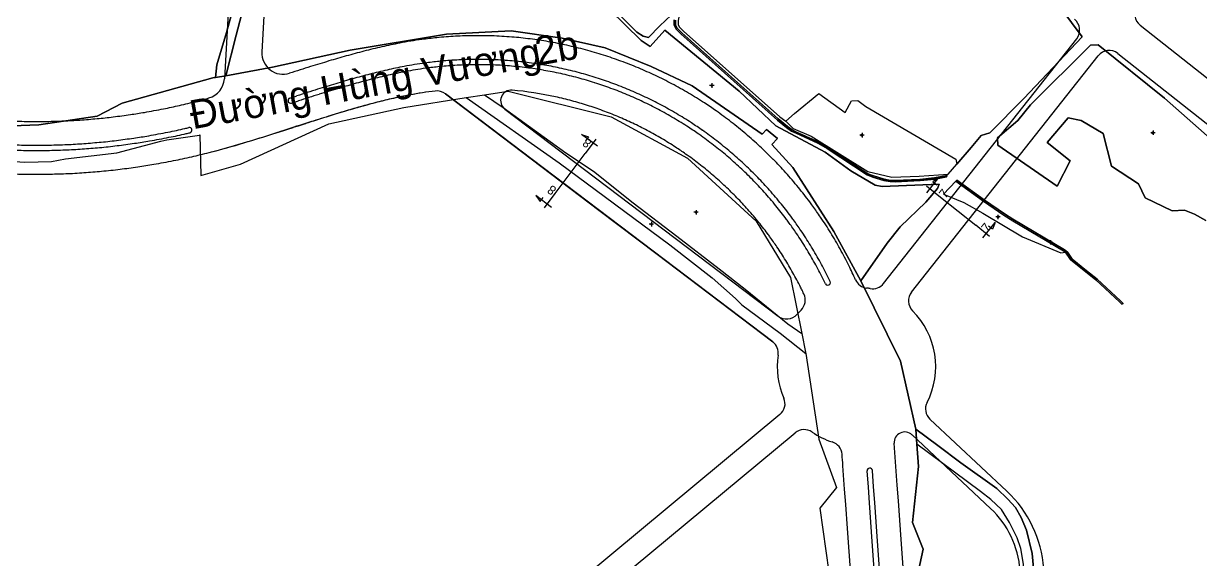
# Model space of a CAD drawing. Extents: x 548357 to 553331, y 1835329 to 1842351.
# Drawn here: x 550972 to 551641, y 1839958 to 1840262 of the extents above; entities that cross this region are included whole.
import ezdxf

# ---------------------------------------------------------------- set-up
doc = ezdxf.new("R2010")
doc.units = 0
for name, color, linetype in [('Level 1', 7, 'Continuous'), ('Level 10', 7, 'Continuous'), ('Level 11', 7, 'Continuous'), ('Level 2', 7, 'Continuous'), ('Level 30', 7, 'Continuous'), ('Level 4', 7, 'Continuous'), ('Level 5', 7, 'Continuous')]:
    doc.layers.add(name, color=color, linetype=linetype)

msp = doc.modelspace()

# ---------------------------------------------------------------- linework, layer by layer
at = {"layer": 'Level 1'}
for points in [[(551298.25, 1840192.83), (551289.32, 1840199.49)], [(551289.32, 1840199.49), (551293.24, 1840198.09), (551291.54, 1840195.81)], [(551297.32, 1840196.68), (551291.27, 1840188.56)], [(551274.36, 1840165.9), (551291.27, 1840188.56)], [(551485.37, 1840166.24), (551492.34, 1840174.93)], [(551492.34, 1840174.93), (551488.9, 1840172.59), (551491.11, 1840170.81)], [(551268.31, 1840157.79), (551274.36, 1840165.9)], [(551485.3, 1840170.19), (551493.19, 1840163.86)], [(551272.25, 1840158), (551263.33, 1840164.66)], [(551263.33, 1840164.66), (551265.79, 1840161.3), (551267.49, 1840163.58)], [(551493.19, 1840163.86), (551513.22, 1840147.8)], [(551521.12, 1840141.47), (551513.22, 1840147.8)], [(551517.24, 1840140.68), (551524.21, 1840149.37)], [(551524.21, 1840149.37), (551522.67, 1840145.5), (551520.46, 1840147.28)]]:
    msp.add_lwpolyline(points, dxfattribs=at)
at = {"layer": 'Level 10'}
for p, q in [((551081.37, 1840231.8), (551087.08, 1840232.84)), ((551223.68, 1840220.36), (551234.22, 1840222.01)), ((551479.19, 1840031.88), (551479.81, 1840023.44))]:
    msp.add_line(p, q, dxfattribs=at)
for points in [[(551034.75, 1840547.8), (551044.7, 1840531.62), (551053.38, 1840524.49), (551063.04, 1840522.82), (551073, 1840523.43), (551073.49, 1840514.44), (551076.61, 1840506.04), (551082.45, 1840499.14), (551091.65, 1840393.81), (551091.79, 1840392.49), (551093.32, 1840374.55), (551090.73, 1840336.4), (551088.92, 1840332.26), (551088.39, 1840314.17), (551089.01, 1840314.17), (551093.67, 1840305.39), (551092.73, 1840284.69), (551090.53, 1840268.36), (551087.58, 1840257.47), (551082.01, 1840238.97), (551081.37, 1840231.8)], [(551337.34, 1840416.8), (551356.2, 1840388.16), (551359.85, 1840383.45), (551396.5, 1840358.02), (551436.71, 1840341.21), (551437.05, 1840337.04), (551485.36, 1840316.17), (551502.75, 1840308.17), (551555.02, 1840280.41), (551573.65, 1840254.89), (551540.6, 1840219.85), (551521.15, 1840200.4), (551516.28, 1840198.85), (551510.66, 1840192.04), (551502.47, 1840182.58)], [(551259.76, 1840375.42), (551288.14, 1840367.77), (551291.89, 1840366.36), (551309.01, 1840357.78), (551311.52, 1840356.1), (551313.73, 1840354.06), (551327.55, 1840336.48), (551333.43, 1840328.41), (551339.17, 1840319.61), (551348.33, 1840297.81), (551350.15, 1840291.02), (551349.89, 1840287.18), (551349.24, 1840283.76), (551345.39, 1840269.67), (551344.15, 1840264.23), (551344.16, 1840262.03), (551344.79, 1840260.68), (551347.22, 1840258.23), (551401.92, 1840209.39), (551405.26, 1840206.92)], [(551546.05, 1839952.96), (551545.3, 1839961.14), (551542.04, 1839974.55), (551539.01, 1839981.64), (551535.84, 1839987.35), (551531.52, 1839992.14), (551525.28, 1839998.11), (551504.83, 1840012.79), (551491.72, 1840022.65), (551479.19, 1840031.88), (551470.49, 1840070.46), (551447.9, 1840116.2), (551462.83, 1840137.59), (551470.37, 1840146.83), (551484.81, 1840161.02), (551491.42, 1840168.75), (551492.44, 1840171.15), (551460.1, 1840169.81), (551456.07, 1840170.6), (551442.19, 1840178.74), (551427.75, 1840189.29), (551399.65, 1840204.25), (551378.76, 1840224.01), (551336.54, 1840258.77), (551328.33, 1840249.46), (551323.1, 1840252.78), (551296.21, 1840279.42)], [(551296.21, 1840279.42), (551323.1, 1840252.78), (551328.33, 1840249.46), (551336.54, 1840258.77), (551378.76, 1840224.01), (551399.65, 1840204.25), (551427.75, 1840189.29), (551442.19, 1840178.74), (551456.07, 1840170.6), (551460.1, 1840169.81), (551492.44, 1840171.15), (551491.42, 1840168.75), (551484.81, 1840161.02), (551470.37, 1840146.83), (551462.83, 1840137.59), (551447.9, 1840116.2)], [(551297.9, 1840280.77), (551320.72, 1840257.59), (551324.25, 1840255.33), (551327.31, 1840254.53), (551333.66, 1840261.14), (551340.13, 1840267.26)], [(551340.13, 1840267.26), (551333.66, 1840261.14), (551327.31, 1840254.53), (551324.25, 1840255.33), (551320.72, 1840257.59), (551297.9, 1840280.77)], [(551344.15, 1840264.23), (551344.16, 1840262.03), (551344.79, 1840260.68), (551347.22, 1840258.23), (551401.92, 1840209.39), (551405.26, 1840206.92), (551409.53, 1840202.9), (551419.73, 1840198.52), (551451.99, 1840178.33), (551465.55, 1840175.24), (551481.05, 1840175.67), (551497.62, 1840176.8), (551502.47, 1840182.58), (551510.66, 1840192.04), (551516.28, 1840198.85), (551521.15, 1840200.4), (551540.6, 1840219.85), (551573.65, 1840254.89), (551555.02, 1840280.41)], [(551096.12, 1840267.45), (551093.05, 1840255.9), (551087.08, 1840232.84), (551081.37, 1840231.8), (551082.01, 1840238.97), (551087.58, 1840257.47), (551090.53, 1840268.36)], [(551087.08, 1840232.84), (551093.05, 1840255.9), (551096.12, 1840267.45)], [(551341.8, 1840264.62), (551341.88, 1840261.58), (551343.03, 1840259.23), (551345.68, 1840256.55), (551400.51, 1840207.49), (551405.66, 1840203.46), (551408.61, 1840201.33), (551411.27, 1840200.07), (551423.61, 1840194.51), (551428.74, 1840191.48), (551451.62, 1840176.48), (551454.86, 1840175.13), (551461.07, 1840173.2), (551464.55, 1840172.6), (551467.42, 1840172.51), (551481.57, 1840173.22), (551489.97, 1840174.07), (551496.59, 1840175.38), (551496.98, 1840176.15), (551489.85, 1840174.79), (551481.53, 1840173.9), (551467.39, 1840173.25), (551464.73, 1840173.3), (551461.19, 1840174.01), (551455.07, 1840175.84), (551452.02, 1840176.98)], [(551342.61, 1840264.4), (551342.62, 1840261.68), (551343.51, 1840259.78), (551346.16, 1840257.11), (551400.89, 1840208.24), (551406.21, 1840203.93), (551408.91, 1840202.01), (551411.46, 1840200.71), (551424.03, 1840195), (551429.47, 1840191.9), (551452.02, 1840176.98), (551455.07, 1840175.84), (551461.19, 1840174.01), (551464.73, 1840173.3), (551467.39, 1840173.25), (551481.53, 1840173.9), (551489.85, 1840174.79), (551496.98, 1840176.15), (551496.59, 1840175.38), (551489.97, 1840174.07), (551481.57, 1840173.22), (551467.42, 1840172.51), (551464.55, 1840172.6), (551461.07, 1840173.2), (551454.86, 1840175.13), (551451.62, 1840176.48), (551428.74, 1840191.48), (551423.61, 1840194.51), (551411.27, 1840200.07), (551408.61, 1840201.33), (551405.66, 1840203.46), (551400.51, 1840207.49), (551345.68, 1840256.55), (551343.03, 1840259.23), (551341.88, 1840261.58), (551341.8, 1840264.62)], [(551452.02, 1840176.98), (551429.47, 1840191.9), (551424.03, 1840195), (551411.46, 1840200.71), (551408.91, 1840202.01), (551406.21, 1840203.93), (551400.89, 1840208.24), (551346.16, 1840257.11), (551343.51, 1840259.78), (551342.62, 1840261.68), (551342.61, 1840264.4)], [(551087.08, 1840232.84), (551113.62, 1840237.67), (551157.83, 1840247.28), (551212.51, 1840256.45), (551249.32, 1840258.41), (551278.22, 1840254.26), (551302.73, 1840248.63), (551328.85, 1840238), (551352.1, 1840227.14), (551391.84, 1840199.51), (551394.36, 1840202.34), (551400.55, 1840197.05), (551397.44, 1840193.76), (551409.31, 1840180.56), (551432.59, 1840144.3), (551447.9, 1840116.2)], [(551663.96, 1840181.68), (551620.54, 1840220.1), (551582.7, 1840250.32), (551578.43, 1840250.27), (551544.27, 1840216.35), (551537.16, 1840207.32), (551525.53, 1840197.49), (551525.79, 1840193.33), (551559.42, 1840169.99), (551566.97, 1840184.42), (551553.81, 1840194.83), (551565.75, 1840208.96), (551573.2, 1840207.31), (551585.68, 1840200.03), (551590.43, 1840181.43), (551605.77, 1840171.4), (551609.56, 1840163.46), (551624.84, 1840156.02), (551631.93, 1840156.42), (551637.43, 1840154.21), (551644.05, 1840150.43)], [(551644.05, 1840150.43), (551637.43, 1840154.21), (551631.93, 1840156.42), (551624.84, 1840156.02), (551609.56, 1840163.46), (551605.77, 1840171.4), (551590.43, 1840181.43), (551585.68, 1840200.03), (551573.2, 1840207.31), (551565.75, 1840208.96), (551553.81, 1840194.83), (551566.97, 1840184.42), (551559.42, 1840169.99), (551525.79, 1840193.33), (551525.53, 1840197.49), (551537.16, 1840207.32), (551544.27, 1840216.35), (551578.43, 1840250.27), (551582.7, 1840250.32), (551620.54, 1840220.1), (551663.96, 1840181.68)], [(550945.31, 1840203.51), (550980.9, 1840204.86), (551013.97, 1840209.81), (551028.24, 1840217.19), (551079.87, 1840231.53), (551081.37, 1840231.8)], [(550958.44, 1840184.78), (550961.84, 1840184.42), (550973.02, 1840183.6), (550988.05, 1840184.12), (550996.05, 1840185.53), (551025.22, 1840188.98), (551050.28, 1840195.61), (551053.57, 1840196.32), (551072.13, 1840199.09), (551072.47, 1840199.25), (551072.93, 1840176.13), (551095.54, 1840182.55), (551145.69, 1840205.4), (551188.39, 1840214.84), (551223.68, 1840220.36)], [(551223.68, 1840220.36), (551276.64, 1840183.29), (551339.39, 1840136.6), (551363.4, 1840117.89), (551376.74, 1840106.21), (551380.41, 1840102.63), (551402.18, 1840086.48), (551416.64, 1840074.89)], [(551234.22, 1840222.01), (551247.67, 1840224.11), (551306.01, 1840209.36), (551349.44, 1840185.98), (551388.55, 1840150.17), (551407.98, 1840118.08), (551414.51, 1840086.3)], [(551234.22, 1840222.01), (551244.71, 1840214.84), (551280.35, 1840188.93), (551296.02, 1840178.62), (551318.55, 1840160.6), (551343.46, 1840141.65), (551367.55, 1840122.96), (551382.15, 1840111.5), (551406.46, 1840091.83), (551414.51, 1840086.3)], [(551405.26, 1840206.92), (551410.22, 1840211.38), (551424, 1840222.79), (551439.03, 1840211.86), (551442.66, 1840218.57), (551446.29, 1840218.81), (551450.83, 1840215.35), (551501.88, 1840185.44), (551502.47, 1840182.58)], [(551405.26, 1840206.92), (551409.53, 1840202.9), (551419.73, 1840198.52), (551451.99, 1840178.33), (551465.55, 1840175.24), (551481.05, 1840175.67), (551497.62, 1840176.8), (551502.47, 1840182.58)], [(551501.98, 1840172.9), (551494.84, 1840165.54), (551506.42, 1840160.77), (551517.22, 1840154.71), (551539.76, 1840141.3), (551561.64, 1840132.16), (551564.25, 1840132.61)], [(551501.98, 1840172.9), (551502.48, 1840173.43), (551518.19, 1840162.12), (551529.66, 1840154.23), (551534.23, 1840151.31), (551563.73, 1840133.82), (551565.37, 1840132.53), (551567.94, 1840128.53), (551576.16, 1840121.99), (551582.14, 1840117.13), (551595.5, 1840104.82), (551596.94, 1840103.36), (551596.29, 1840102.9), (551594.9, 1840104.3), (551581.46, 1840116.73), (551567.15, 1840128.42), (551564.25, 1840132.61)], [(551501.98, 1840172.9), (551517.7, 1840161.51), (551529.12, 1840153.58), (551534.37, 1840150.37), (551563.09, 1840133.36), (551564.25, 1840132.61)], [(551447.9, 1840116.2), (551470.49, 1840070.46), (551479.19, 1840031.88)], [(551414.51, 1840086.3), (551416.51, 1840075.76), (551416.64, 1840074.89)], [(551416.64, 1840074.89), (551424.17, 1840026.23), (551434.21, 1839998.79), (551424.62, 1839987.08), (551436.5, 1839902.05), (551417.51, 1839889.51), (551418.07, 1839881.03), (551443.01, 1839878.23), (551448.98, 1839814.54), (551438.57, 1839772.51), (551443.94, 1839723.78), (551445.03, 1839675.24), (551460.86, 1839645.99), (551461.53, 1839640.22)], [(551479.19, 1840031.88), (551491.72, 1840022.65), (551504.83, 1840012.79), (551525.28, 1839998.11), (551531.52, 1839992.14), (551535.84, 1839987.35), (551539.01, 1839981.64), (551542.04, 1839974.55), (551545.3, 1839961.14), (551546.05, 1839952.96), (551546.34, 1839946.93), (551543.19, 1839869.23), (551544.43, 1839861.3), (551546.75, 1839852.39), (551550.77, 1839842.78), (551557.21, 1839832.1), (551563.29, 1839819.68), (551567.32, 1839808.84), (551568.48, 1839802.21), (551568.74, 1839784.91), (551562.88, 1839720.86), (551563.27, 1839710.01), (551563.76, 1839702.35), (551560.66, 1839693.61)], [(551479.81, 1840023.44), (551480.74, 1840010.77), (551477.22, 1839978.92), (551483.27, 1839963.7), (551476.42, 1839931.55), (551476.11, 1839895.58), (551484.22, 1839892.81), (551484.63, 1839886.48), (551479.83, 1839879.33), (551490.86, 1839857.05), (551485.3, 1839817.97), (551487.21, 1839774.56), (551491.07, 1839731.13), (551491.72, 1839678.58), (551497.14, 1839623.41)], [(551551.03, 1839679.17), (551551.78, 1839690.78), (551550.76, 1839698.68), (551560.45, 1839784.99), (551559.28, 1839810.57), (551557.22, 1839816.96), (551550.03, 1839829.23), (551544.88, 1839839.29), (551540.9, 1839849.44), (551537.7, 1839860.21), (551536.48, 1839869.75), (551540.82, 1839945.93), (551540.38, 1839955.25), (551538.81, 1839963.99), (551536.79, 1839970.12), (551532.43, 1839978.75), (551527.81, 1839986.2), (551521.78, 1839991.93), (551515.92, 1839996.51), (551479.81, 1840023.44)]]:
    msp.add_lwpolyline(points, dxfattribs=at)
msp.add_lwpolyline([(551518.19, 1840162.12), (551502.48, 1840173.43), (551501.98, 1840172.9), (551494.84, 1840165.54), (551506.42, 1840160.77), (551517.22, 1840154.71), (551539.76, 1840141.3), (551561.64, 1840132.16), (551564.25, 1840132.61), (551567.15, 1840128.42), (551581.46, 1840116.73), (551594.9, 1840104.3), (551596.29, 1840102.9), (551596.94, 1840103.36), (551595.5, 1840104.82), (551582.14, 1840117.13), (551576.16, 1840121.99), (551567.94, 1840128.53), (551565.37, 1840132.53), (551563.73, 1840133.82), (551534.23, 1840151.31), (551529.66, 1840154.23)], close=True, dxfattribs=at)
at = {"layer": 'Level 11'}
for p, q in [((551362.69, 1840227.27), (551362.06, 1840227.27)), ((551363.31, 1840227.89), (551362.69, 1840227.27)), ((551362.69, 1840227.27), (551363.31, 1840226.65)), ((551363.31, 1840228.52), (551363.31, 1840227.89)), ((551363.94, 1840227.27), (551363.31, 1840227.89)), ((551363.31, 1840226.65), (551363.94, 1840227.27)), ((551363.31, 1840226.65), (551363.31, 1840226.02)), ((551364.56, 1840227.27), (551363.94, 1840227.27)), ((551448.01, 1840199.02), (551447.39, 1840199.02)), ((551448.64, 1840199.65), (551448.01, 1840199.02)), ((551448.01, 1840199.02), (551448.64, 1840198.39)), ((551448.64, 1840200.27), (551448.64, 1840199.65)), ((551449.27, 1840199.02), (551448.64, 1840199.65)), ((551448.64, 1840198.39), (551449.27, 1840199.02)), ((551448.64, 1840198.39), (551448.64, 1840197.77)), ((551449.89, 1840199.02), (551449.27, 1840199.02)), ((551613.33, 1840200.38), (551612.71, 1840200.38)), ((551613.96, 1840201.01), (551613.33, 1840200.38)), ((551613.33, 1840200.38), (551613.96, 1840199.75)), ((551613.96, 1840201.63), (551613.96, 1840201.01)), ((551614.59, 1840200.38), (551613.96, 1840201.01)), ((551613.96, 1840199.75), (551614.59, 1840200.38)), ((551613.96, 1840199.75), (551613.96, 1840199.13)), ((551615.21, 1840200.38), (551614.59, 1840200.38)), ((551353.73, 1840155.2), (551353.1, 1840155.2)), ((551354.35, 1840155.83), (551353.73, 1840155.2)), ((551353.73, 1840155.2), (551354.35, 1840154.57)), ((551354.35, 1840156.45), (551354.35, 1840155.83)), ((551354.97, 1840155.2), (551354.35, 1840155.83)), ((551354.35, 1840154.57), (551354.97, 1840155.2)), ((551354.35, 1840154.57), (551354.35, 1840153.95)), ((551355.6, 1840155.2), (551354.97, 1840155.2)), ((551525.23, 1840152.53), (551524.61, 1840152.53)), ((551525.86, 1840153.15), (551525.23, 1840152.53)), ((551525.23, 1840152.53), (551525.86, 1840151.91)), ((551525.86, 1840153.78), (551525.86, 1840153.15)), ((551526.49, 1840152.53), (551525.86, 1840153.15)), ((551525.86, 1840151.91), (551526.49, 1840152.53)), ((551525.86, 1840151.91), (551525.86, 1840151.28)), ((551527.11, 1840152.53), (551526.49, 1840152.53)), ((551328.37, 1840148.45), (551327.74, 1840148.45)), ((551328.99, 1840149.07), (551328.37, 1840148.45)), ((551328.37, 1840148.45), (551328.99, 1840147.83)), ((551328.99, 1840149.7), (551328.99, 1840149.07)), ((551329.61, 1840148.45), (551328.99, 1840149.07)), ((551328.99, 1840147.83), (551329.61, 1840148.45)), ((551328.99, 1840147.83), (551328.99, 1840147.2)), ((551330.24, 1840148.45), (551329.61, 1840148.45)), ((551555.06, 1840138.16), (551554.44, 1840138.16)), ((551555.69, 1840138.79), (551555.06, 1840138.16)), ((551555.06, 1840138.16), (551555.69, 1840137.53)), ((551555.69, 1840139.41), (551555.69, 1840138.79)), ((551556.31, 1840138.16), (551555.69, 1840138.79)), ((551555.69, 1840137.53), (551556.31, 1840138.16)), ((551556.94, 1840138.16), (551556.31, 1840138.16)), ((551555.69, 1840137.53), (551555.69, 1840136.91))]:
    msp.add_line(p, q, dxfattribs=at)
for centre in [(551363.31, 1840227.27), (551448.64, 1840199.02), (551613.96, 1840200.38), (551354.35, 1840155.2), (551525.86, 1840152.53), (551328.99, 1840148.45), (551555.69, 1840138.16)]:
    msp.add_circle(centre, 0.15, dxfattribs=at)
at = {"layer": 'Level 2'}
for p, q in [((551087.08, 1840232.84), (551081.37, 1840231.8)), ((551480.74, 1840010.77), (551479.81, 1840023.44)), ((551477.22, 1839978.92), (551480.74, 1840010.77))]:
    msp.add_line(p, q, dxfattribs=at)
for points in [[(551479.81, 1840023.44), (551479.19, 1840031.88), (551470.49, 1840070.46), (551447.9, 1840116.2), (551432.59, 1840144.3), (551409.31, 1840180.56), (551397.44, 1840193.76), (551400.55, 1840197.05), (551394.36, 1840202.34), (551391.84, 1840199.51), (551352.1, 1840227.14), (551328.85, 1840238), (551302.73, 1840248.63), (551278.22, 1840254.26), (551249.32, 1840258.41), (551212.51, 1840256.45), (551157.83, 1840247.28), (551113.62, 1840237.67), (551087.08, 1840232.84)], [(551081.37, 1840231.8), (551079.87, 1840231.53), (551028.24, 1840217.19), (551013.97, 1840209.81), (550980.9, 1840204.86), (550945.31, 1840203.51)], [(550961.84, 1840184.42), (550973.02, 1840183.6), (550988.05, 1840184.12), (550996.05, 1840185.53), (551025.22, 1840188.98), (551050.28, 1840195.61), (551053.57, 1840196.32), (551072.13, 1840199.09), (551072.47, 1840199.25), (551072.93, 1840176.13), (551095.54, 1840182.55), (551145.69, 1840205.4), (551188.39, 1840214.84), (551223.68, 1840220.36), (551234.22, 1840222.01), (551247.67, 1840224.11), (551306.01, 1840209.36), (551349.44, 1840185.98), (551388.55, 1840150.17), (551407.98, 1840118.08), (551414.51, 1840086.3), (551416.51, 1840075.76), (551416.64, 1840074.89), (551424.17, 1840026.23), (551434.21, 1839998.79), (551424.62, 1839987.08), (551436.5, 1839902.05)], [(551484.63, 1839886.48), (551484.22, 1839892.81), (551476.11, 1839895.58), (551476.42, 1839931.55), (551483.27, 1839963.7), (551477.22, 1839978.92)]]:
    msp.add_lwpolyline(points, dxfattribs=at)
at = {"layer": 'Level 30'}
for points in [[(551094.33, 1840374.91), (551086.32, 1840231.07)], [(551114.88, 1840375.26), (551107.7, 1840246.31)], [(551606.69, 1840261.53), (551840.93, 1840076.67)], [(551460.91, 1840114.74), (551570.58, 1840253.71)], [(551593.99, 1840245.44), (551830.47, 1840058.81)], [(551476.77, 1840109.83), (551582.75, 1840244.11)], [(551211.9, 1840222.53), (551299.03, 1840156.47)], [(551397.87, 1840081.51), (551211.9, 1840222.53)], [(551245.67, 1840213.87), (551400.89, 1840096.17)], [(551115.28, 1840200.23), (551125.47, 1840203.44)], [(551299.03, 1840156.47), (551332.21, 1840131.3)], [(551332.21, 1840131.3), (551397.87, 1840081.51)], [(551402, 1840040.17), (551258.11, 1839920.73)], [(551530.94, 1839996.64), (551487.23, 1840037.6)], [(551266.74, 1839910.34), (551410.62, 1840029.78)], [(551521.71, 1839986.79), (551477.02, 1840028.68)], [(551468.67, 1840000.05), (551466.93, 1840023.86)], [(551438.75, 1839997.88), (551437.78, 1840011.06)], [(551452.21, 1839998.86), (551451.53, 1840008.17)], [(551455.2, 1839999.07), (551454.52, 1840008.39)], [(551439.38, 1839989.01), (551438.75, 1839997.88)], [(551452.85, 1839989.98), (551452.21, 1839998.86)], [(551455.84, 1839990.19), (551455.2, 1839999.07)], [(551469.31, 1839991.15), (551468.67, 1840000.05)], [(551470.87, 1839969.21), (551469.31, 1839991.15)], [(551440.35, 1839975.51), (551439.38, 1839989.01)], [(551454.42, 1839968.03), (551452.85, 1839989.98)], [(551457.41, 1839968.25), (551455.84, 1839990.19)], [(551442.22, 1839949.3), (551440.35, 1839975.51)], [(551455.92, 1839946.95), (551454.42, 1839968.03)], [(551458.92, 1839947.16), (551457.41, 1839968.25)], [(551472.38, 1839948.12), (551470.87, 1839969.21)]]:
    msp.add_lwpolyline(points, dxfattribs=at)
for centre, radius, start, end in [((551611.64, 1840267.81), 8, 141.72025, 231.72025), ((551564.3, 1840258.67), 8, 321.72025, 51.72025), ((551228.24, 1840032.67), 222.71, 97.67371, 100.9398), ((551233.76, 1839991.7), 264.05, 95.81259, 97.67371), ((551229.62, 1840032.38), 223.16, 93.08219, 95.81259), ((551230.96, 1840007.52), 248.06, 90.60663, 93.08219), ((551230.76, 1840026.45), 229.12, 88.11543, 90.60663), ((551230.61, 1840021.79), 233.79, 85.33164, 88.11543), ((551230.89, 1840025.32), 230.25, 82.7187, 85.33164), ((551228.81, 1840009.03), 246.67, 80.26533, 82.7187), ((551231.67, 1840025.7), 229.75, 77.61592, 80.26533), ((551119.68, 1840245.64), 12, 176.81114, 287.80617), ((551307.33, 1839700.38), 564.45, 104.54026, 105.59137), ((551242.69, 1839949.61), 306.98, 102.58385, 104.54026), ((551254.69, 1839895.81), 362.1, 100.9398, 102.58385), ((551230.65, 1840021.04), 234.52, 74.94767, 77.61592), ((551231.75, 1840025.13), 230.29, 72.30573, 74.94767), ((551589.03, 1840239.16), 8, 51.72025, 141.72025), ((551604.98, 1838724.84), 1584.37, 106.84867, 107.24369), ((551281.39, 1839793.32), 467.97, 105.59137, 106.84867), ((551228.24, 1840032.67), 209.21, 97.67371, 100.9398), ((551233.76, 1839991.7), 250.55, 95.81259, 97.67371), ((551229.62, 1840032.38), 209.66, 93.08219, 95.81259), ((551229.62, 1840032.38), 206.66, 93.08219, 95.81259), ((551230.96, 1840007.52), 234.56, 90.60663, 93.08219), ((551230.96, 1840007.52), 231.56, 90.60663, 93.08219), ((551230.76, 1840026.45), 215.62, 88.11543, 90.60663), ((551230.76, 1840026.45), 212.62, 88.11543, 90.60663), ((551230.61, 1840021.79), 217.29, 85.33164, 88.11543), ((551230.61, 1840021.79), 220.29, 85.33164, 88.11543), ((551230.89, 1840025.32), 216.75, 82.7187, 85.33164), ((551228.81, 1840009.03), 233.17, 80.26533, 82.7187), ((551231.67, 1840025.7), 216.25, 77.61592, 80.26533), ((551227.03, 1840010.35), 245.8, 69.85742, 72.30573), ((551232.5, 1840025.25), 229.93, 67.21301, 69.85742), ((551514.16, 1839017.44), 1277.99, 107.24369, 107.80617), ((551307.33, 1839700.38), 550.95, 104.54026, 105.59137), ((551242.69, 1839949.61), 293.48, 102.58385, 104.54026), ((551242.69, 1839949.61), 290.48, 102.58385, 104.54026), ((551254.69, 1839895.81), 348.6, 100.9398, 102.58385), ((551254.69, 1839895.81), 345.6, 100.9398, 102.58385), ((551228.24, 1840032.67), 206.21, 97.67371, 100.9398), ((551233.76, 1839991.7), 247.55, 95.81259, 97.67371), ((551230.89, 1840025.32), 213.75, 82.7187, 85.33164), ((551228.81, 1840009.03), 230.17, 80.26533, 82.7187), ((551231.67, 1840025.7), 213.25, 77.61592, 80.26533), ((551230.65, 1840021.04), 218.02, 74.94767, 77.61592), ((551230.65, 1840021.04), 221.02, 74.94767, 77.61592), ((551231.75, 1840025.13), 216.79, 72.30573, 74.94767), ((551230.54, 1840020.57), 235, 64.62482, 67.21301), ((551230.54, 1840020.58), 235, 62.06466, 64.62482), ((551074.34, 1840231.74), 12, 285.6543, 356.81114), ((551514.16, 1839017.44), 1264.49, 107.24369, 107.80577), ((551604.98, 1838724.84), 1570.87, 106.84867, 107.24369), ((551604.98, 1838724.84), 1567.87, 106.84867, 107.24369), ((551281.39, 1839793.32), 454.47, 105.59137, 106.84867), ((551281.39, 1839793.32), 451.47, 105.59137, 106.84867), ((551307.33, 1839700.38), 547.95, 104.54026, 105.59137), ((551231.75, 1840025.13), 213.79, 72.30573, 74.94767), ((551227.03, 1840010.35), 229.3, 69.85742, 72.30573), ((551227.03, 1840010.35), 232.3, 69.85742, 72.30573), ((551232.5, 1840025.25), 213.43, 67.21301, 69.85742), ((551232.5, 1840025.25), 216.43, 67.21301, 69.85742), ((551230.54, 1840020.57), 235, 59.43684, 62.06466), ((551011.3, 1840456.68), 245.6, 283.92634, 285.6543), ((551123.99, 1840218.68), 1.5, 107.31852, 287.31852), ((550978.91, 1840683.96), 485.87, 287.31852, 287.80577), ((550978.91, 1840683.96), 488.87, 287.31852, 287.80577), ((551514.16, 1839017.44), 1261.49, 107.24369, 107.80577), ((551293.91, 1839748.6), 484.4, 103.87613, 107.36572), ((551242.69, 1839949.61), 276.98, 102.58385, 104.54026), ((551243.56, 1839946.99), 279.73, 99.18945, 103.61083), ((551254.69, 1839895.81), 332.1, 100.9398, 102.58385), ((551228.24, 1840032.67), 192.71, 96.58203, 100.9398), ((551228.24, 1840032.71), 192.67, 96.58181, 98.76114), ((551207.07, 1840216.16), 8, 52.82603, 96.58203), ((551207.07, 1840216.16), 8, 52.82603, 96.58203), ((551249.3, 1840218.65), 6, 84.78028, 232.82603), ((551231.67, 1840025.7), 199.75, 77.61592, 84.78028), ((551230.65, 1840021.04), 204.52, 74.94767, 77.61592), ((551231.75, 1840025.13), 200.29, 72.30573, 74.94767), ((551230.54, 1840020.57), 218.5, 64.62482, 67.21301), ((551230.54, 1840020.57), 221.5, 64.62482, 67.21301), ((551230.54, 1840020.58), 221.5, 62.06466, 64.62482), ((551230.54, 1840020.58), 235, 56.84544, 59.43684), ((551004.36, 1840416.05), 207.3, 277.93082, 280.16664), ((550894.09, 1841030.97), 832.03, 280.16664, 280.92161), ((551010.09, 1840429.81), 219.79, 280.92161, 283.34963), ((550834.76, 1841168.64), 979.13, 283.34963, 283.92634), ((551604.98, 1838724.84), 1554.37, 106.84867, 107.24369), ((551281.39, 1839793.32), 437.97, 105.59137, 106.84867), ((551307.33, 1839700.38), 534.45, 104.54026, 105.59137), ((551227.03, 1840010.35), 215.8, 69.85742, 72.30573), ((551232.5, 1840025.25), 199.93, 67.21301, 69.85742), ((551230.54, 1840020.58), 218.5, 62.06466, 64.62482), ((551230.54, 1840020.57), 218.5, 59.43684, 62.06466), ((551230.54, 1840020.57), 221.5, 59.43684, 62.06466), ((551230.53, 1840020.57), 235.01, 55.85077, 56.84544), ((551244.16, 1840040.66), 210.73, 54.77332, 55.85077), ((551217.37, 1840002.72), 257.18, 52.39804, 54.77332), ((550993.81, 1841205.24), 998.58, 268.43227, 268.98879), ((550980.05, 1840425.69), 218.9, 268.98879, 271.40214), ((550961.2, 1841196.04), 989.48, 271.40214, 271.96676), ((550987.67, 1840425.25), 218.24, 271.96676, 274.36919), ((550929.16, 1841190.99), 986.22, 274.36919, 274.93678), ((550995.17, 1840426.85), 219.23, 274.93678, 277.3555), ((550898.04, 1841179.26), 977.88, 277.3555, 277.93082), ((552635.06, 1835426.2), 5010.08, 107.25048, 107.57364), ((550978.91, 1840683.96), 502.37, 287.24735, 287.80577), ((551514.16, 1839017.44), 1247.99, 107.24369, 107.80577), ((551230.54, 1840020.57), 205, 64.62482, 67.21301), ((551230.54, 1840020.58), 205, 62.06466, 64.62482), ((551230.54, 1840020.58), 218.5, 56.84544, 59.43684), ((551230.54, 1840020.58), 221.5, 56.84544, 59.43684), ((551230.53, 1840020.57), 221.51, 55.85077, 56.84544), ((551242.15, 1840034.89), 216.57, 49.5527, 52.39804), ((551004.36, 1840416.05), 220.8, 277.93082, 280.16664), ((550894.09, 1841030.97), 845.53, 280.16664, 280.92161), ((551010.09, 1840429.81), 233.29, 280.92161, 283.34963), ((551010.09, 1840429.81), 236.29, 280.92161, 283.34963), ((550834.76, 1841168.64), 992.63, 283.34963, 283.47624), ((550834.76, 1841168.64), 995.63, 283.34963, 283.47624), ((551066.44, 1840201.88), 1.5, 283.47624, 103.47624), ((550776.46, 1841268.2), 1120.47, 286.77074, 287.98182), ((550895.9, 1840879.32), 713.66, 286.59812, 288.10886), ((551700.74, 1838356.01), 1934.92, 107.24824, 107.53645), ((551768.69, 1838140.04), 2161.32, 107.24735, 107.31379), ((551230.54, 1840020.57), 205, 59.43684, 62.06466), ((551230.53, 1840020.57), 218.51, 55.85077, 56.84544), ((551244.16, 1840040.66), 194.23, 54.77332, 55.85077), ((551244.16, 1840040.66), 197.23, 54.77332, 55.85077), ((551217.37, 1840002.72), 240.68, 52.39804, 54.77332), ((551217.37, 1840002.72), 243.68, 52.39804, 54.77332), ((551215.81, 1840004), 257.16, 47.1867, 49.5527), ((550993.81, 1841205.24), 1012.08, 268.43227, 268.98879), ((550980.05, 1840425.69), 232.4, 268.98879, 271.40214), ((550961.2, 1841196.04), 1002.98, 271.40214, 271.96676), ((550987.67, 1840425.25), 231.74, 271.96676, 274.36919), ((550929.16, 1841190.99), 999.72, 274.36919, 274.93678), ((550929.16, 1841190.99), 1002.72, 274.36919, 274.93678), ((550995.17, 1840426.85), 232.73, 274.93678, 277.3555), ((550995.17, 1840426.85), 235.73, 274.93678, 277.3555), ((550898.04, 1841179.26), 991.38, 277.3555, 277.93082), ((550898.04, 1841179.26), 994.38, 277.3555, 277.93082), ((551004.36, 1840416.05), 223.8, 277.93082, 280.16664), ((550894.09, 1841030.97), 848.53, 280.16664, 280.92161), ((550965.51, 1840630.17), 455.03, 284.44552, 287.15972), ((550978.2, 1840587.14), 410.17, 284.45087, 287.23876), ((551230.54, 1840020.58), 205, 56.84544, 59.43684), ((551230.53, 1840020.57), 205.01, 55.85077, 56.84544), ((551242.15, 1840034.89), 200.07, 49.5527, 52.39804), ((551242.15, 1840034.89), 203.07, 49.5527, 52.39804), ((551241.96, 1840032.22), 218.69, 44.4186, 47.1867), ((550993.81, 1841205.24), 1015.08, 268.43227, 268.98879), ((550980.05, 1840425.69), 235.4, 268.98879, 271.40214), ((550961.2, 1841196.04), 1005.98, 271.40214, 271.96676), ((550987.67, 1840425.25), 234.74, 271.96676, 274.36919), ((551010.09, 1840429.81), 249.79, 280.92161, 283.34963), ((550834.76, 1841168.64), 1009.13, 283.34963, 283.92634), ((551011.3, 1840456.68), 275.6, 283.92634, 284.5569), ((551244.16, 1840040.66), 180.73, 54.77332, 55.85077), ((551217.37, 1840002.72), 227.18, 52.39804, 54.77332), ((551215.81, 1840004), 240.66, 47.1867, 49.5527), ((551215.81, 1840004), 243.66, 47.1867, 49.5527), ((551219.16, 1840009.89), 250.61, 42.03785, 44.4186), ((550929.16, 1841190.99), 1016.22, 274.36919, 274.93678), ((550995.17, 1840426.85), 249.23, 274.93678, 277.3555), ((550898.04, 1841179.26), 1007.88, 277.3555, 277.93082), ((551004.36, 1840416.05), 237.3, 277.93082, 280.16664), ((550894.09, 1841030.97), 862.03, 280.16664, 280.92161), ((551242.15, 1840034.89), 186.57, 49.5527, 52.39804), ((551241.96, 1840032.22), 202.19, 44.4186, 47.1867), ((551241.96, 1840032.22), 205.19, 44.4186, 47.1867), ((550993.81, 1841205.24), 1028.58, 268.43227, 268.98879), ((550980.05, 1840425.69), 248.9, 268.98879, 271.40214), ((550961.2, 1841196.04), 1019.48, 271.40214, 271.96676), ((550987.67, 1840425.25), 248.24, 271.96676, 274.36919), ((551215.81, 1840004), 227.16, 47.1867, 49.5527), ((551219.16, 1840009.89), 234.11, 42.03785, 44.4186), ((551219.16, 1840009.89), 237.11, 42.03785, 44.4186), ((551240.43, 1840029.06), 221.97, 39.18657, 42.03785), ((551241.96, 1840032.22), 188.69, 44.4186, 47.1867), ((551240.43, 1840029.06), 205.47, 39.18657, 42.03785), ((551240.43, 1840029.06), 208.47, 39.18657, 42.03785), ((551218.3, 1840011.02), 250.52, 36.79268, 39.18657), ((551219.16, 1840009.89), 220.61, 42.03785, 44.4186), ((551218.3, 1840011.02), 234.02, 36.79268, 39.18657), ((551218.3, 1840011.02), 237.02, 36.79268, 39.18657), ((551265.48, 1840046.3), 191.61, 35.93622, 36.79268), ((551212.87, 1840008.17), 256.58, 34.21437, 35.93622), ((551240.43, 1840029.06), 191.97, 39.18657, 42.03785), ((551265.48, 1840046.3), 178.11, 35.93622, 36.79268), ((551242.83, 1840028.54), 220.36, 31.42995, 34.21437), ((551218.3, 1840011.02), 220.52, 36.79268, 39.18657), ((551265.48, 1840046.3), 175.11, 35.93622, 36.79268), ((551212.87, 1840008.17), 240.08, 34.21437, 35.93622), ((551212.87, 1840008.17), 243.08, 34.21437, 35.93622), ((551242.83, 1840028.54), 206.86, 31.42995, 34.21437), ((551265.48, 1840046.3), 161.61, 35.93622, 36.79268), ((551212.87, 1840008.17), 226.58, 34.21437, 35.93622), ((551242.83, 1840028.54), 203.86, 31.42995, 34.21437), ((551214.19, 1840011.04), 253.92, 29.04627, 31.42995), ((551242.83, 1840028.54), 190.36, 31.42995, 34.21437), ((551214.19, 1840011.04), 237.42, 29.04627, 31.42995), ((551214.19, 1840011.04), 240.42, 29.04627, 31.42995), ((551244.18, 1840027.7), 219.62, 26.25444, 29.04627), ((551214.19, 1840011.04), 223.92, 29.04627, 31.42995), ((551244.18, 1840027.7), 203.12, 26.25444, 29.04627), ((551244.18, 1840027.7), 206.12, 26.25444, 29.04627), ((551216.04, 1840013.82), 250.99, 24.21889, 26.25444), ((551244.18, 1840027.7), 189.62, 26.25444, 29.04627), ((551216.04, 1840013.82), 237.49, 25.44715, 26.25444), ((551216.04, 1840013.82), 220.99, 25.44707, 26.25444), ((551216.04, 1840013.82), 234.49, 25.44715, 26.25444), ((551429.14, 1840115.22), 1.5, 205.44715, 25.44715), ((551452.24, 1840120.06), 8, 204.21889, 262.67291), ((551445.48, 1840067.49), 45, 80.05736, 82.67291), ((551454.63, 1840119.7), 8, 260.05736, 321.72025), ((551408.37, 1840105.33), 8, 314.44129, 25.44707), ((551483.05, 1840104.87), 8, 141.72025, 224.84654), ((551445.48, 1840067.49), 45, 134.44129, 138.60201), ((551445.48, 1840067.49), 45, 333.01086, 44.84654), ((551405.72, 1840102.54), 8, 232.82603, 318.60201), ((551393.03, 1840075.14), 8, 351.70411, 52.82603), ((551445.48, 1840067.49), 45, 171.70411, 203.53888), ((551396.89, 1840046.33), 8, 309.69776, 23.53888), ((551492.7, 1840043.44), 8, 153.01086, 226.85198), ((551415.73, 1840023.63), 8, 55.85664, 129.69776), ((551445.48, 1840067.49), 45, 235.85664, 252.21894), ((551429.29, 1840017.02), 8, 4.79561, 72.21894), ((551472.91, 1840024.3), 6, 46.85198, 184.18241), ((550817.76, 1839965.72), 621.68, 4.18241, 4.79561), ((551453.03, 1840008.28), 1.5, 4.18241, 184.18241), ((551485.29, 1839947.94), 66.75, 4.0884, 46.85198), ((551485.29, 1839947.94), 53.25, 4.0884, 46.85198)]:
    msp.add_arc(centre, radius, start, end, dxfattribs=at)

# ---------------------------------------------------------------- texts
at = {"layer": 'Level 1'}
for s, rotation, p in [('8', 143.2723, (551295.46, 1840195.48)), ('8', 143.2723, (551275.45, 1840168.67)), ('7', 51.2723, (551495.93, 1840162.68)), ('7', 51.2723, (551519.99, 1840143.38))]:
    msp.add_text(s, height=5.21, rotation=rotation, dxfattribs=at).set_placement(p)
at = {"layer": 'Level 4'}
msp.add_text('2b', height=16.418, rotation=10.36578, dxfattribs=at).set_placement((551264.56, 1840238.45))
at = {"layer": 'Level 5'}
msp.add_text('Đường Hùng Vương', height=16.4176, rotation=10.36578, dxfattribs=at).set_placement((551068.36, 1840202.33))

doc.saveas('drawing.dxf')
